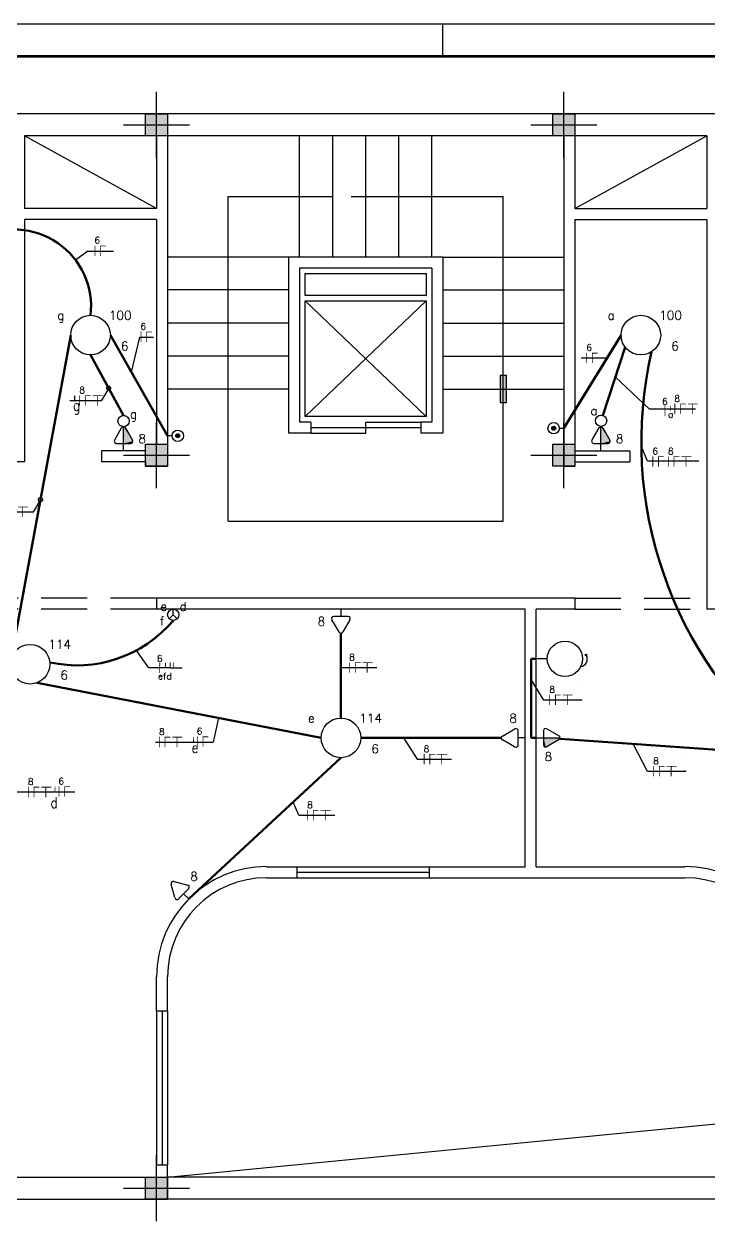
# Model space of a CAD drawing. Header units: metres. Extents: x 3615.8 to 3645.2, y 1798 to 1818.7.
# Drawn here: x 3623.18 to 3630.58, y 1805.73 to 1818.69 of the extents above; entities that cross this region are included whole.
import ezdxf
from ezdxf.enums import TextEntityAlignment as Align

# ---------------------------------------------------------------- set-up
doc = ezdxf.new("R2010")
doc.units = ezdxf.units.M
doc.linetypes.add('Contínuo', pattern=[0])
doc.linetypes.add('DASHED', pattern=[0.75, 0.5, -0.25])
for name, color, linetype in [('10', 10, 'Continuous'), ('2', 4, 'Continuous'), ('4', 136, 'Continuous'), ('Acessorios', 4, 'Continuous'), ('ALVENARIA', 7, 'Continuous'), ('CIRCUITOS', 250, 'Continuous'), ('ILUMINAÇÃO', 1, 'Contínuo'), ('INTERRUPTORES', 1, 'Continuous'), ('TOMADAS-ENERGIA', 1, 'Continuous')]:
    doc.layers.add(name, color=color, linetype=linetype)
doc.layers.add('ELETRODUTOS', color=5, linetype='Continuous', lineweight=50)
doc.styles.add('ROMANS', font='ROMANS.shx', dxfattribs={"width": 0.8, "height": 0.1})

# ---------------------------------------------------------------- blocks, each defined once
blk = doc.blocks.new('st')
at = {"layer": '2'}
h = blk.add_hatch(color=256, dxfattribs=at)
h.paths.add_polyline_path([(0, 10), (0, 0), (10, 0), (10, 10)])
h.paths.add_polyline_path([(-10, 10), (-10, 0), (0, 0), (0, 10)])
h.paths.add_polyline_path([(-10, 0), (-10, -10), (0, -10), (0, 0)])
h.paths.add_polyline_path([(0, 0), (0, -10), (10, -10), (10, 0)])
at = {"layer": '10'}
for p, q in [((0, 30), (0, -30)), ((-30, 0), (30, 0))]:
    blk.add_line(p, q, dxfattribs=at)
at = {"layer": '4'}
blk.add_lwpolyline([(-10, -10), (-10, 10), (10, 10), (10, -10)], close=True, dxfattribs=at)
blk = doc.blocks.new('A$C0BD3781F')
blk.add_circle((0.36, 0.36), 0.36)
at = {"style": 'ROMANS', "flags": 8}
for tag, p in [('001', (0.188, 0.472)), ('009', (0.502, 0.474)), ('020', (0.356, 0.232))]:
    blk.add_attdef(tag, text='', height=0.16, dxfattribs=at).set_placement(p, align=Align.MIDDLE_CENTER)
blk = doc.blocks.new('TEBAI01')
for p, q in [((-1.62, 1.95), (-0.35, 4.14)), ((0.35, 4.14), (1.63, 1.92)), ((-1.3, 1.32), (1.28, 1.32)), ((0, 0), (0, 1.32))]:
    blk.add_line(p, q)
for centre, start, end in [((0, 3.97), 26.0479, 153.9521), ((-1.3, 1.71), 143.1332, 270.777), ((1.3, 1.71), 267.1811, 32.5689)]:
    blk.add_arc(centre, 0.393, start, end)
at = {"style": 'ROMANS', "flags": 8}
for tag, p in [('020', (-5.03, 2.2)), ('001', (3.56, 2.23))]:
    blk.add_attdef(tag, text='', height=1.6, dxfattribs=at).set_placement(p, align=Align.MIDDLE_CENTER)
blk = doc.blocks.new('Ir3s03')
for p, q in [((0, 1.02), (-0.72, 0.3)), ((0, 1.02), (0, 2.03)), ((0.72, 0.3), (0, 1.02)), ((0, 1.02), (0, 1.02))]:
    blk.add_line(p, q)
blk.add_circle((0, 1.02), 1.02)
at = {"style": 'ROMANS', "flags": 8}
for tag, p in [('030', (-1.77, 2.54)), ('009', (1.79, 2.54)), ('031', (-2.03, -0.12))]:
    blk.add_attdef(tag, text='', height=1.6, dxfattribs=at).set_placement(p, align=Align.MIDDLE_CENTER)
blk = doc.blocks.new('Ircamp08')
blk.add_line((0, 0.8), (0, 0))
for radius in [1.04, 0.36]:
    blk.add_circle((0, 1.84), radius)
at = {"linetype": 'Continuous'}
for points in [[(-0.18, 2.15), (0, 1.48), (0, 2.2)], [(0, 2.2), (0.18, 1.53), (0.18, 2.15)], [(0.18, 1.53), (0, 2.2), (0, 1.48)], [(-0.36, 1.84), (-0.31, 1.66), (-0.31, 2.02)], [(-0.31, 2.02), (-0.18, 1.53), (-0.18, 2.15)], [(-0.18, 1.53), (-0.31, 2.02), (-0.31, 1.66)], [(0, 1.48), (-0.18, 2.15), (-0.18, 1.53)], [(0.18, 2.15), (0.31, 1.66), (0.31, 2.02)], [(0.31, 1.66), (0.18, 2.15), (0.18, 1.53)], [(0.36, 1.84), (0.31, 2.02), (0.31, 1.66)]]:
    blk.add_solid(points, dxfattribs=at)
at = {"style": 'ROMANS', "flags": 8}
blk.add_attdef('009', text='', height=1.6, dxfattribs=at).set_placement((1.3, 3.14), align=Align.MIDDLE_CENTER)
blk = doc.blocks.new('Ir1s01')
blk.add_circle((0, 1.02), 1.02)
at = {"style": 'ROMANS', "flags": 8}
blk.add_attdef('009', text='', height=1.6, dxfattribs=at).set_placement((1.81, 2.29), align=Align.MIDDLE_CENTER)
blk = doc.blocks.new('TEMED02')
for p, q in [((0, 1.32), (0, 4.36)), ((-1.62, 1.95), (-0.35, 4.14)), ((0.35, 4.14), (1.63, 1.92)), ((-1.3, 1.32), (1.28, 1.32)), ((0, 0), (0, 1.32))]:
    blk.add_line(p, q)
for centre, start, end in [((0, 3.97), 26.0479, 153.9521), ((-1.3, 1.71), 143.1332, 270.777), ((1.3, 1.71), 267.1811, 32.5689)]:
    blk.add_arc(centre, 0.393, start, end)
at = {"linetype": 'Continuous'}
for points in [[(0, 4.36), (1.63, 1.92), (0.21, 4.3)], [(1.63, 1.92), (0, 4.36), (1.69, 1.72)], [(0, 1.32), (1.69, 1.72), (0, 4.36)], [(0.35, 4.14), (0.21, 4.3), (1.63, 1.92)], [(1.69, 1.72), (0, 1.32), (1.64, 1.52)], [(1.28, 1.32), (1.64, 1.52), (0, 1.32)], [(1.64, 1.52), (1.28, 1.32), (1.49, 1.37)]]:
    blk.add_solid(points, dxfattribs=at)
at = {"style": 'ROMANS', "flags": 8}
for tag, p in [('020', (-4.96, 2.19)), ('001', (3.39, 2.17))]:
    blk.add_attdef(tag, text='', height=1.6, dxfattribs=at).set_placement(p, align=Align.MIDDLE_CENTER)
blk = doc.blocks.new('A$C27EA2FDF')
at = {"const_width": 0.009}
for points in [[(0.04, 0.126), (0.04, 0)], [(0.104, 0.121), (0.173, 0.121)], [(0.109, 0.117), (0.109, 0)]]:
    blk.add_lwpolyline(points, dxfattribs=at)
at = {"style": 'ROMANS', "flags": 8}
blk.add_attdef('001', text='', height=0.06, dxfattribs=at).set_placement((0.069, 0.188), align=Align.MIDDLE_CENTER)
blk = doc.blocks.new('FNT')
at = {"const_width": 0.24}
for points in [[(0.12, 1.68), (0.12, -1.68)], [(1.84, 1.56), (3.68, 1.56)], [(1.96, 1.44), (1.96, -1.68)], [(4.32, 1.56), (7.52, 1.56)], [(5.8, 1.44), (5.8, -1.68)]]:
    blk.add_lwpolyline(points, dxfattribs=at)
at = {"style": 'ROMANS', "flags": 8}
blk.add_attdef('001', text='', height=1.6, dxfattribs=at).set_placement((0.89, 3.34), align=Align.MIDDLE_CENTER)
blk = doc.blocks.new('A$C3508442B')
at = {"const_width": 0.024}
for points in [[(0.227, 0.043), (0.392, 0.012)], [(0.262, 0.224), (0.592, 0.161)]]:
    blk.add_lwpolyline(points, dxfattribs=at)
at = {"style": 'ROMANS', "flags": 8}
for tag, p in [('001', (0.105, 0.258)), ('009', (0.634, 0.329))]:
    blk.add_attdef(tag, text='', height=0.16, rotation=79, dxfattribs=at).set_placement(p, align=Align.MIDDLE_CENTER)
blk = doc.blocks.new('Tgcig02')
blk.add_line((0, 1), (0, 0))
for centre, radius in [((-0.35, 4.52), 0.0696), ((0, 2.6), 1.6)]:
    blk.add_circle(centre, radius)
blk.add_arc((0.03, 3.95), 0.686, 7.0471, 118.0951)

msp = doc.modelspace()

# ---------------------------------------------------------------- hatches: boundary and pattern name
at = {"layer": 'Acessorios'}
msp.add_hatch(color=256, dxfattribs=at).paths.add_polyline_path([(3628.338, 1814.882), (3628.398, 1814.882), (3628.398, 1814.584), (3628.338, 1814.584)])

# ---------------------------------------------------------------- linework, layer by layer
for p, q in [((3615.809, 1818.686), (3645.156, 1818.686)), ((3627.708, 1818.686), (3627.708, 1818.338))]:
    msp.add_line(p, q)
at = {"lineweight": 100}
msp.add_line((3616.507, 1818.338), (3644.807, 1818.338), dxfattribs=at)
at = {"color": 18, "true_color": 0x000000}
msp.add_line((3623.87, 1816.228), (3623.738, 1816.129), dxfattribs=at)
at = {"layer": 'Acessorios'}
for p, q in [((3624.614, 1816.687), (3623.185, 1817.474)), ((3626.163, 1816.163), (3626.163, 1817.474)), ((3626.521, 1816.163), (3626.521, 1817.474)), ((3626.878, 1816.163), (3626.878, 1817.474)), ((3627.236, 1816.163), (3627.236, 1817.474)), ((3627.593, 1816.163), (3627.593, 1817.474)), ((3629.142, 1816.687), (3630.572, 1817.474)), ((3625.389, 1813.304), (3625.389, 1816.819)), ((3625.389, 1816.819), (3626.521, 1816.819)), ((3626.722, 1816.819), (3628.368, 1816.819)), ((3628.368, 1813.304), (3628.368, 1816.819)), ((3626.044, 1816.163), (3624.734, 1816.163)), ((3627.712, 1816.163), (3629.023, 1816.163)), ((3626.044, 1815.806), (3624.734, 1815.806)), ((3627.712, 1815.806), (3629.023, 1815.806)), ((3627.534, 1814.435), (3626.223, 1815.687)), ((3626.223, 1814.435), (3627.534, 1815.687)), ((3626.044, 1815.448), (3624.734, 1815.448)), ((3627.712, 1815.448), (3629.023, 1815.448)), ((3626.044, 1815.091), (3624.734, 1815.091)), ((3627.712, 1815.091), (3629.023, 1815.091)), ((3626.044, 1814.733), (3624.734, 1814.733)), ((3627.712, 1814.733), (3629.023, 1814.733)), ((3626.283, 1814.316), (3627.474, 1814.316)), ((3626.878, 1814.257), (3626.878, 1814.376)), ((3626.878, 1814.376), (3627.474, 1814.376)), ((3626.283, 1814.257), (3626.878, 1814.257)), ((3625.389, 1813.304), (3628.368, 1813.304)), ((3626.134, 1809.562), (3627.564, 1809.562)), ((3626.134, 1809.503), (3627.564, 1809.503)), ((3626.134, 1809.443), (3627.564, 1809.443)), ((3624.614, 1808.001), (3624.614, 1806.333)), ((3624.674, 1808.001), (3624.674, 1806.333)), ((3624.734, 1808.001), (3624.734, 1806.333)), ((3631.406, 1806.202), (3624.734, 1806.202)), ((3631.406, 1805.964), (3624.734, 1805.964))]:
    msp.add_line(p, q, dxfattribs=at)
at = {"layer": 'Acessorios', "linetype": 'DASHED'}
for p, q in [((3624.614, 1812.469), (3621.874, 1812.469)), ((3629.142, 1812.469), (3630.572, 1812.469)), ((3624.614, 1812.35), (3621.874, 1812.35)), ((3629.142, 1812.35), (3630.572, 1812.35))]:
    msp.add_line(p, q, dxfattribs=at)
at = {"layer": 'Acessorios'}
for points in [[(3626.223, 1815.746), (3626.223, 1815.984), (3627.534, 1815.984), (3627.534, 1815.746)], [(3626.223, 1814.435), (3626.223, 1815.687), (3627.534, 1815.687), (3627.534, 1814.435)], [(3628.338, 1814.882), (3628.398, 1814.882), (3628.398, 1814.584), (3628.338, 1814.584)]]:
    msp.add_lwpolyline(points, close=True, dxfattribs=at)
at = {"layer": 'ALVENARIA'}
for p, q in [((3641.058, 1817.712), (3617.227, 1817.712)), ((3629.023, 1817.474), (3623.185, 1817.474)), ((3623.185, 1817.474), (3623.185, 1816.687)), ((3624.614, 1817.474), (3624.614, 1816.687)), ((3624.734, 1817.474), (3624.734, 1813.899)), ((3629.023, 1817.474), (3629.023, 1813.899)), ((3629.142, 1817.474), (3629.142, 1816.687)), ((3630.572, 1817.474), (3629.142, 1817.474)), ((3630.572, 1817.474), (3630.572, 1816.687)), ((3624.614, 1816.687), (3623.185, 1816.687)), ((3629.142, 1816.687), (3630.572, 1816.687)), ((3624.614, 1816.568), (3623.185, 1816.568)), ((3623.185, 1816.568), (3623.185, 1813.947)), ((3624.614, 1816.568), (3624.614, 1814.138)), ((3629.142, 1816.568), (3629.142, 1813.899)), ((3629.142, 1816.568), (3630.572, 1816.568)), ((3630.572, 1816.568), (3630.572, 1812.35)), ((3626.044, 1816.163), (3626.044, 1814.257)), ((3627.712, 1816.163), (3626.044, 1816.163)), ((3627.712, 1816.163), (3627.712, 1814.257)), ((3626.163, 1816.044), (3626.163, 1814.376)), ((3627.593, 1816.044), (3626.163, 1816.044)), ((3627.593, 1816.044), (3627.593, 1814.376)), ((3626.283, 1814.376), (3626.163, 1814.376)), ((3626.283, 1814.376), (3626.283, 1814.257)), ((3627.474, 1814.376), (3627.474, 1814.257)), ((3627.593, 1814.376), (3627.474, 1814.376)), ((3626.283, 1814.257), (3626.044, 1814.257)), ((3627.712, 1814.257), (3627.474, 1814.257)), ((3624.019, 1814.066), (3624.019, 1813.947)), ((3624.495, 1814.066), (3624.019, 1814.066)), ((3624.495, 1814.073), (3624.495, 1814.138)), ((3624.495, 1814.138), (3624.614, 1814.138)), ((3629.142, 1814.066), (3629.738, 1814.066)), ((3629.738, 1814.066), (3629.738, 1813.947)), ((3623.185, 1813.947), (3623.065, 1813.947)), ((3624.495, 1813.947), (3624.019, 1813.947)), ((3624.495, 1813.947), (3624.495, 1813.899)), ((3629.142, 1813.947), (3629.738, 1813.947)), ((3624.495, 1813.899), (3624.734, 1813.899)), ((3629.023, 1813.899), (3629.142, 1813.899)), ((3629.142, 1812.469), (3624.614, 1812.469)), ((3624.614, 1812.469), (3624.614, 1812.35)), ((3629.142, 1812.469), (3629.142, 1812.35)), ((3628.606, 1812.35), (3624.614, 1812.35)), ((3628.606, 1809.562), (3628.606, 1812.35)), ((3629.142, 1812.35), (3628.725, 1812.35)), ((3628.725, 1809.562), (3628.725, 1812.35)), ((3633.551, 1812.35), (3630.572, 1812.35)), ((3625.806, 1809.562), (3626.134, 1809.562)), ((3626.134, 1809.562), (3626.134, 1809.443)), ((3627.564, 1809.562), (3627.564, 1809.443)), ((3627.564, 1809.562), (3628.606, 1809.562)), ((3628.725, 1809.562), (3630.334, 1809.562)), ((3625.806, 1809.443), (3626.134, 1809.443)), ((3627.564, 1809.443), (3630.334, 1809.443)), ((3624.614, 1808.001), (3624.614, 1808.371)), ((3624.734, 1808.001), (3624.734, 1808.371)), ((3624.614, 1808.001), (3624.734, 1808.001)), ((3624.734, 1806.202), (3630.819, 1806.794)), ((3624.614, 1806.202), (3624.614, 1806.333)), ((3624.614, 1806.333), (3624.734, 1806.333)), ((3624.734, 1805.964), (3624.734, 1806.333)), ((3617.465, 1806.202), (3624.614, 1806.202)), ((3617.227, 1805.964), (3624.734, 1805.964))]:
    msp.add_line(p, q, dxfattribs=at)
for centre, radius, start, end in [((3625.806, 1808.371), 1.192, 90, 180), ((3630.334, 1808.371), 1.192, 0, 90), ((3625.806, 1808.371), 1.072, 90, 180), ((3630.334, 1808.371), 1.072, 0, 90)]:
    msp.add_arc(centre, radius, start, end, dxfattribs=at)
at = {"layer": 'CIRCUITOS'}
for p, q in [((3623.87, 1816.228), (3624.147, 1816.228)), ((3624.342, 1814.917), (3624.432, 1815.296)), ((3624.432, 1815.296), (3624.58, 1815.296)), ((3629.487, 1815.069), (3629.21, 1815.069)), ((3629.95, 1814.514), (3629.582, 1814.863)), ((3624.096, 1814.743), (3624.016, 1814.606)), ((3623.765, 1814.606), (3623.675, 1814.606)), ((3623.73, 1814.606), (3623.73, 1814.66)), ((3624.016, 1814.606), (3623.73, 1814.606)), ((3630.448, 1814.514), (3629.95, 1814.514)), ((3629.93, 1813.951), (3629.862, 1814.118)), ((3630.47, 1814.08), (3630.47, 1814.08)), ((3630.484, 1813.951), (3629.93, 1813.951)), ((3623.357, 1813.536), (3623.278, 1813.399)), ((3623.278, 1813.399), (3622.92, 1813.399)), ((3624.392, 1811.902), (3624.525, 1811.716)), ((3624.761, 1811.716), (3624.525, 1811.716)), ((3624.761, 1811.716), (3624.891, 1811.716)), ((3626.61, 1811.719), (3626.61, 1811.719)), ((3626.61, 1811.719), (3626.999, 1811.719)), ((3628.805, 1811.366), (3628.671, 1811.588)), ((3629.185, 1811.5), (3629.185, 1811.5)), ((3629.223, 1811.366), (3628.805, 1811.366)), ((3625.283, 1811.173), (3625.226, 1810.912)), ((3627.289, 1810.956), (3627.437, 1810.726)), ((3624.601, 1810.912), (3625.226, 1810.912)), ((3629.929, 1810.591), (3629.773, 1810.891)), ((3627.437, 1810.726), (3627.806, 1810.726)), ((3630.309, 1810.726), (3630.309, 1810.726)), ((3630.347, 1810.591), (3629.929, 1810.591)), ((3623.103, 1810.371), (3623.728, 1810.371)), ((3626.156, 1810.119), (3626.092, 1810.26)), ((3626.156, 1810.119), (3626.156, 1810.119)), ((3626.156, 1810.119), (3626.545, 1810.119))]:
    msp.add_line(p, q, dxfattribs=at)
at = {"layer": 'CIRCUITOS', "const_width": 0.00804}
for points in [[(3624.761, 1811.773), (3624.761, 1811.716)], [(3624.799, 1811.773), (3624.798, 1811.716)], [(3625.015, 1810.968), (3625.014, 1810.912)], [(3623.515, 1810.427), (3623.514, 1810.371)]]:
    msp.add_lwpolyline(points, dxfattribs=at)
at = {"layer": 'CIRCUITOS'}
for centre in [(3624.096, 1814.743), (3623.357, 1813.536)]:
    msp.add_circle(centre, 0.0223, dxfattribs=at)
at = {"layer": 'ELETRODUTOS'}
for p, q in [((3623.685, 1815.317), (3623.03, 1811.755)), ((3624.114, 1815.317), (3624.734, 1814.228)), ((3629.023, 1814.309), (3629.643, 1815.317)), ((3623.9, 1815.103), (3624.257, 1814.447)), ((3629.688, 1815.186), (3629.445, 1814.448)), ((3626.61, 1812.091), (3626.61, 1811.171)), ((3628.671, 1810.956), (3628.671, 1811.813)), ((3628.671, 1811.813), (3628.725, 1811.813)), ((3623.321, 1811.554), (3626.396, 1810.956)), ((3626.825, 1810.956), (3628.346, 1810.956)), ((3628.725, 1810.956), (3628.671, 1810.956)), ((3628.982, 1810.946), (3631.476, 1810.771)), ((3626.61, 1810.742), (3624.963, 1809.213))]:
    msp.add_line(p, q, dxfattribs=at)
for centre, radius, start, end in [((3623.072, 1815.628), 0.833, 353.327, 117.7514), ((3634.23, 1814.162), 4.368, 167.1177, 230.9211), ((3623.751, 1813.106), 1.364, 257.5879, 319.9822)]:
    msp.add_arc(centre, radius, start, end, dxfattribs=at)

# ---------------------------------------------------------------- block references
at = {"layer": 'ALVENARIA', "xscale": 0.01191536858363295, "yscale": 0.01191536858363295, "zscale": 0.01191536858363295, "rotation": 89.99999999999999}
for p in [(3624.614, 1817.593), (3629.023, 1817.593), (3624.614, 1814.018), (3629.023, 1814.018), (3624.614, 1806.083)]:
    msp.add_blockref('st', p, dxfattribs=at)
at = {"layer": 'CIRCUITOS'}
ref = msp.add_blockref('A$C27EA2FDF', (3623.911, 1816.175), dxfattribs=dict(at, xscale=0.893652643772471, yscale=0.893652643772471, zscale=0.893652643772471))
ref.add_attrib('001', '6', dxfattribs={"layer": '0', "height": 0.0715, "style": 'ROMANS', "flags": 8}).set_placement((3623.972, 1816.344), align=Align.MIDDLE_CENTER)
ref = msp.add_blockref('A$C27EA2FDF', (3624.409, 1815.244), dxfattribs=dict(at, xscale=0.893652643772471, yscale=0.893652643772471, zscale=0.893652643772471))
ref.add_attrib('001', '6', dxfattribs={"layer": '0', "height": 0.0715, "style": 'ROMANS', "flags": 8}).set_placement((3624.47, 1815.412), align=Align.MIDDLE_CENTER)
ref = msp.add_blockref('A$C27EA2FDF', (3629.235, 1815.014), dxfattribs=dict(at, xscale=0.893652643772471, yscale=0.893652643772471, zscale=0.893652643772471))
ref.add_attrib('001', '6', dxfattribs={"layer": '0', "height": 0.0715, "style": 'ROMANS', "flags": 8}).set_placement((3629.297, 1815.182), align=Align.MIDDLE_CENTER)
at = {"layer": 'CIRCUITOS', "lineweight": 30}
ref = msp.add_blockref('FNT', (3623.778, 1814.61), dxfattribs=dict(at, xscale=0.03351197414098, yscale=0.03351197414098, zscale=0.03351197414098))
ref.add_attrib('001', '8', dxfattribs={"layer": '0', "height": 0.0715, "style": 'ROMANS', "flags": 8}).set_placement((3623.808, 1814.722), align=Align.MIDDLE_CENTER)
ref = msp.add_blockref('A$C3508442B', (3630.209, 1814.627), dxfattribs=dict(at, xscale=-0.335119741414676, yscale=0.3351197414146765, zscale=0.3351197414146765, rotation=78.7512890459185))
ref.add_attrib('009', 'a', dxfattribs={"layer": '0', "height": 0.0715, "rotation": 359.7513, "style": 'ROMANS', "flags": 8}).set_placement((3630.181, 1814.458), align=Align.MIDDLE_CENTER)
ref.add_attrib('001', '6', dxfattribs={"layer": '0', "height": 0.0715, "style": 'ROMANS', "flags": 8}).set_placement((3630.117, 1814.599), align=Align.MIDDLE_CENTER)
ref = msp.add_blockref('FNT', (3630.221, 1814.518), dxfattribs=dict(at, xscale=0.03351197414098, yscale=0.03351197414098, zscale=0.03351197414098))
ref.add_attrib('001', '8', dxfattribs={"layer": '0', "height": 0.0715, "style": 'ROMANS', "flags": 8}).set_placement((3630.251, 1814.63), align=Align.MIDDLE_CENTER)
at = {"layer": 'CIRCUITOS'}
ref = msp.add_blockref('A$C27EA2FDF', (3629.951, 1813.892), dxfattribs=dict(at, xscale=0.893652643772471, yscale=0.893652643772471, zscale=0.893652643772471))
ref.add_attrib('001', '6', dxfattribs={"layer": '0', "height": 0.0715, "style": 'ROMANS', "flags": 8}).set_placement((3630.013, 1814.061), align=Align.MIDDLE_CENTER)
at = {"layer": 'CIRCUITOS', "lineweight": 30}
ref = msp.add_blockref('FNT', (3630.151, 1813.949), dxfattribs=dict(at, xscale=0.03351197414098, yscale=0.03351197414098, zscale=0.03351197414098))
ref.add_attrib('001', '8', dxfattribs={"layer": '0', "height": 0.0715, "style": 'ROMANS', "flags": 8}).set_placement((3630.181, 1814.061), align=Align.MIDDLE_CENTER)
ref = msp.add_blockref('FNT', (3622.969, 1813.403), dxfattribs=dict(at, xscale=0.03351197414098, yscale=0.03351197414098, zscale=0.03351197414098))
ref.add_attrib('001', '8', dxfattribs={"layer": '0', "height": 0.0715, "style": 'ROMANS', "flags": 8}).set_placement((3622.998, 1813.515), align=Align.MIDDLE_CENTER)
ref = msp.add_blockref('A$C3508442B', (3624.74, 1811.844), dxfattribs=dict(at, xscale=-0.335119741414676, yscale=0.3351197414146765, zscale=0.3351197414146765, rotation=78.7512890459185))
ref.add_attrib('009', 'efd', dxfattribs={"layer": '0', "height": 0.0715, "rotation": 359.7513, "style": 'ROMANS', "flags": 8}).set_placement((3624.629, 1811.568), align=Align.BOTTOM_LEFT)
ref.add_attrib('001', '6', dxfattribs={"layer": '0', "height": 0.0715, "style": 'ROMANS', "flags": 8}).set_placement((3624.648, 1811.816), align=Align.MIDDLE_CENTER)
ref = msp.add_blockref('FNT', (3626.7, 1811.719), dxfattribs=dict(at, xscale=0.03351197414098, yscale=0.03351197414098, zscale=0.03351197414098))
ref.add_attrib('001', '8', dxfattribs={"layer": '0', "height": 0.0715, "style": 'ROMANS', "flags": 8}).set_placement((3626.73, 1811.831), align=Align.MIDDLE_CENTER)
ref = msp.add_blockref('FNT', (3628.867, 1811.369), dxfattribs=dict(at, xscale=0.03351197414098, yscale=0.03351197414098, zscale=0.03351197414098))
ref.add_attrib('001', '8', dxfattribs={"layer": '0', "height": 0.0715, "style": 'ROMANS', "flags": 8}).set_placement((3628.897, 1811.482), align=Align.MIDDLE_CENTER)
at = {"layer": 'CIRCUITOS'}
ref = msp.add_blockref('A$C27EA2FDF', (3625.019, 1810.86), dxfattribs=dict(at, xscale=0.893652643772471, yscale=0.893652643772471, zscale=0.893652643772471))
ref.add_attrib('001', '6', dxfattribs={"layer": '0', "height": 0.0715, "style": 'ROMANS', "flags": 8}).set_placement((3625.08, 1811.028), align=Align.MIDDLE_CENTER)
at = {"layer": 'CIRCUITOS', "lineweight": 30}
ref = msp.add_blockref('FNT', (3624.641, 1810.912), dxfattribs=dict(at, xscale=0.03351197414098, yscale=0.03351197414098, zscale=0.03351197414098))
ref.add_attrib('001', '8', dxfattribs={"layer": '0', "height": 0.0715, "style": 'ROMANS', "flags": 8}).set_placement((3624.671, 1811.024), align=Align.MIDDLE_CENTER)
ref = msp.add_blockref('FNT', (3627.507, 1810.726), dxfattribs=dict(at, xscale=0.03351197414098, yscale=0.03351197414098, zscale=0.03351197414098))
ref.add_attrib('001', '8', dxfattribs={"layer": '0', "height": 0.0715, "style": 'ROMANS', "flags": 8}).set_placement((3627.536, 1810.838), align=Align.MIDDLE_CENTER)
ref = msp.add_blockref('FNT', (3629.991, 1810.595), dxfattribs=dict(at, xscale=0.03351197414098, yscale=0.03351197414098, zscale=0.03351197414098))
ref.add_attrib('001', '8', dxfattribs={"layer": '0', "height": 0.0715, "style": 'ROMANS', "flags": 8}).set_placement((3630.021, 1810.707), align=Align.MIDDLE_CENTER)
ref = msp.add_blockref('FNT', (3623.221, 1810.371), dxfattribs=dict(at, xscale=0.03351197414098, yscale=0.03351197414098, zscale=0.03351197414098))
ref.add_attrib('001', '8', dxfattribs={"layer": '0', "height": 0.0715, "style": 'ROMANS', "flags": 8}).set_placement((3623.251, 1810.483), align=Align.MIDDLE_CENTER)
at = {"layer": 'CIRCUITOS'}
ref = msp.add_blockref('A$C27EA2FDF', (3623.521, 1810.319), dxfattribs=dict(at, xscale=0.893652643772471, yscale=0.893652643772471, zscale=0.893652643772471))
ref.add_attrib('001', '6', dxfattribs={"layer": '0', "height": 0.0715, "style": 'ROMANS', "flags": 8}).set_placement((3623.582, 1810.487), align=Align.MIDDLE_CENTER)
at = {"layer": 'CIRCUITOS', "lineweight": 30}
ref = msp.add_blockref('FNT', (3626.246, 1810.119), dxfattribs=dict(at, xscale=0.03351197414098, yscale=0.03351197414098, zscale=0.03351197414098))
ref.add_attrib('001', '8', dxfattribs={"layer": '0', "height": 0.0715, "style": 'ROMANS', "flags": 8}).set_placement((3626.275, 1810.231), align=Align.MIDDLE_CENTER)
at = {"layer": 'ILUMINAÇÃO'}
ref = msp.add_blockref('A$C0BD3781F', (3623.685, 1815.103), dxfattribs=dict(at, xscale=0.5957684291816475, yscale=0.5957684291816475, zscale=0.5957684291816475))
ref.add_attrib('020', '6', dxfattribs={"layer": '0', "height": 0.0953, "style": 'ROMANS', "flags": 8}).set_placement((3624.269, 1815.199), align=Align.MIDDLE_CENTER)
ref.add_attrib('009', '100', dxfattribs={"layer": '0', "height": 0.0953, "style": 'ROMANS', "flags": 8}).set_placement((3624.221, 1815.532), align=Align.MIDDLE_CENTER)
ref.add_attrib('001', 'g', dxfattribs={"layer": '0', "height": 0.0953, "style": 'ROMANS', "flags": 8}).set_placement((3623.578, 1815.532), align=Align.MIDDLE_CENTER)
ref = msp.add_blockref('A$C0BD3781F', (3629.643, 1815.103), dxfattribs=dict(at, xscale=0.5957684291816475, yscale=0.5957684291816475, zscale=0.5957684291816475))
ref.add_attrib('020', '6', dxfattribs={"layer": '0', "height": 0.0953, "style": 'ROMANS', "flags": 8}).set_placement((3630.227, 1815.199), align=Align.MIDDLE_CENTER)
ref.add_attrib('009', '100', dxfattribs={"layer": '0', "height": 0.0953, "style": 'ROMANS', "flags": 8}).set_placement((3630.179, 1815.532), align=Align.MIDDLE_CENTER)
ref.add_attrib('001', 'a', dxfattribs={"layer": '0', "height": 0.0953, "style": 'ROMANS', "flags": 8}).set_placement((3629.536, 1815.532), align=Align.MIDDLE_CENTER)
ref = msp.add_blockref('A$C0BD3781F', (3623.03, 1811.54), dxfattribs=dict(at, xscale=0.5957684291816475, yscale=0.5957684291816475, zscale=0.5957684291816475))
ref.add_attrib('020', '6', dxfattribs={"layer": '0', "height": 0.0953, "style": 'ROMANS', "flags": 8}).set_placement((3623.614, 1811.637), align=Align.MIDDLE_CENTER)
ref.add_attrib('009', '114', dxfattribs={"layer": '0', "height": 0.0953, "style": 'ROMANS', "flags": 8}).set_placement((3623.566, 1811.969), align=Align.MIDDLE_CENTER)
ref.add_attrib('001', 'f', dxfattribs={"layer": '0', "height": 0.0953, "style": 'ROMANS', "flags": 8}).set_placement((3622.923, 1811.969), align=Align.MIDDLE_CENTER)
ref = msp.add_blockref('A$C0BD3781F', (3626.396, 1810.742), dxfattribs=dict(at, xscale=0.5957684291816475, yscale=0.5957684291816475, zscale=0.5957684291816475))
ref.add_attrib('020', '6', dxfattribs={"layer": '0', "height": 0.0953, "style": 'ROMANS', "flags": 8}).set_placement((3626.98, 1810.838), align=Align.MIDDLE_CENTER)
ref.add_attrib('009', '114', dxfattribs={"layer": '0', "height": 0.0953, "style": 'ROMANS', "flags": 8}).set_placement((3626.932, 1811.171), align=Align.MIDDLE_CENTER)
ref.add_attrib('001', 'e', dxfattribs={"layer": '0', "height": 0.0953, "style": 'ROMANS', "flags": 8}).set_placement((3626.289, 1811.171), align=Align.MIDDLE_CENTER)
at = {"layer": 'INTERRUPTORES', "xscale": 0.05957684291838148, "yscale": 0.05957684291838148, "zscale": 0.05957684291838148}
msp.add_blockref('Ir1s01', (3624.257, 1814.326), dxfattribs=at).add_auto_attribs({'009': 'g'})
at = {"layer": 'INTERRUPTORES'}
ref = msp.add_blockref('Ir1s01', (3629.487, 1814.39), dxfattribs=dict(at, xscale=0.05957684291838148, yscale=0.05957684291838148, zscale=0.05957684291838148, rotation=89.99999999999999))
ref.add_attrib('009', 'a', dxfattribs={"layer": '0', "height": 0.0953, "style": 'ROMANS', "flags": 8}).set_placement((3629.35, 1814.498), align=Align.MIDDLE_CENTER)
at = {"layer": 'INTERRUPTORES', "xscale": 0.05957684291816474, "yscale": 0.05957684291816474, "zscale": 0.05957684291816474}
for p, rotation in [((3629.023, 1814.309), 89.99999999999999), ((3624.734, 1814.228), 270)]:
    msp.add_blockref('Ircamp08', p, dxfattribs=dict(at, rotation=rotation))
at = {"layer": 'INTERRUPTORES'}
ref = msp.add_blockref('Ir3s03', (3624.795, 1812.229), dxfattribs=dict(at, xscale=0.05957684291816473, yscale=0.05957684291816473, zscale=0.05957684291816473))
ref.add_attrib('009', 'd', dxfattribs={"layer": '0', "height": 0.0953, "style": 'ROMANS'}).set_placement((3624.902, 1812.38), align=Align.MIDDLE_CENTER)
ref.add_attrib('030', 'e', dxfattribs={"layer": '0', "height": 0.0953, "style": 'ROMANS'}).set_placement((3624.69, 1812.38), align=Align.MIDDLE_CENTER)
ref.add_attrib('031', 'f', dxfattribs={"layer": '0', "height": 0.0953, "style": 'ROMANS'}).set_placement((3624.674, 1812.222), align=Align.MIDDLE_CENTER)
at = {"layer": 'TOMADAS-ENERGIA', "xscale": 0.05957684297364999, "yscale": 0.05957684297364999, "zscale": 0.05957684297364999}
for p in [(3624.257, 1814.066), (3629.425, 1814.066)]:
    msp.add_blockref('TEMED02', p, dxfattribs=at).add_auto_attribs({'001': '8'})
at = {"layer": 'TOMADAS-ENERGIA'}
ref = msp.add_blockref('TEBAI01', (3626.61, 1812.35), dxfattribs=dict(at, xscale=0.05957684297364999, yscale=0.05957684297364999, zscale=0.05957684297364999, rotation=180))
ref.add_attrib('001', '8', dxfattribs={"layer": '0', "height": 0.0953, "style": 'ROMANS', "flags": 8}).set_placement((3626.398, 1812.218), align=Align.MIDDLE_CENTER)
at = {"layer": 'TOMADAS-ENERGIA', "xscale": 0.1191536858363295, "yscale": 0.1191536858363295, "zscale": 0.1191536858363295, "rotation": 269.9999999999999}
msp.add_blockref('Tgcig02', (3628.725, 1811.813), dxfattribs=at)
at = {"layer": 'TOMADAS-ENERGIA'}
ref = msp.add_blockref('TEBAI01', (3628.606, 1810.956), dxfattribs=dict(at, xscale=0.05957684297364999, yscale=0.05957684297364999, zscale=0.05957684297364999, rotation=89.99999999999999))
ref.add_attrib('001', '8', dxfattribs={"layer": '0', "height": 0.0953, "style": 'ROMANS', "flags": 8}).set_placement((3628.474, 1811.168), align=Align.MIDDLE_CENTER)
ref = msp.add_blockref('TEMED02', (3628.725, 1810.956), dxfattribs=dict(at, xscale=0.05957684297365, yscale=0.05957684297365, zscale=0.05957684297365, rotation=270.5747623271489))
ref.add_attrib('001', '8', dxfattribs={"layer": '0', "height": 0.0953, "style": 'ROMANS', "flags": 8}).set_placement((3628.856, 1810.755), align=Align.MIDDLE_CENTER)
ref = msp.add_blockref('TEBAI01', (3624.963, 1809.213), dxfattribs=dict(at, xscale=0.05957684297364999, yscale=0.05957684297364999, zscale=0.05957684297364999, rotation=44.99999999999999))
ref.add_attrib('001', '8', dxfattribs={"layer": '0', "height": 0.0953, "style": 'ROMANS', "flags": 8}).set_placement((3625.02, 1809.457), align=Align.MIDDLE_CENTER)

# ---------------------------------------------------------------- texts
at = {"layer": 'CIRCUITOS', "char_height": 0.119, "attachment_point": 1, "style": 'ROMANS'}
for s, width, insert in [('g', 0.11757, (3623.71, 1814.617)), ('e', 0.13088, (3624.994, 1810.912)), ('d', 0.13088, (3623.466, 1810.315))]:
    msp.add_mtext_dynamic_manual_height_columns(s, width=width, gutter_width=0.596, heights=[0], dxfattribs=dict(at, insert=insert))

doc.saveas('drawing.dxf')
